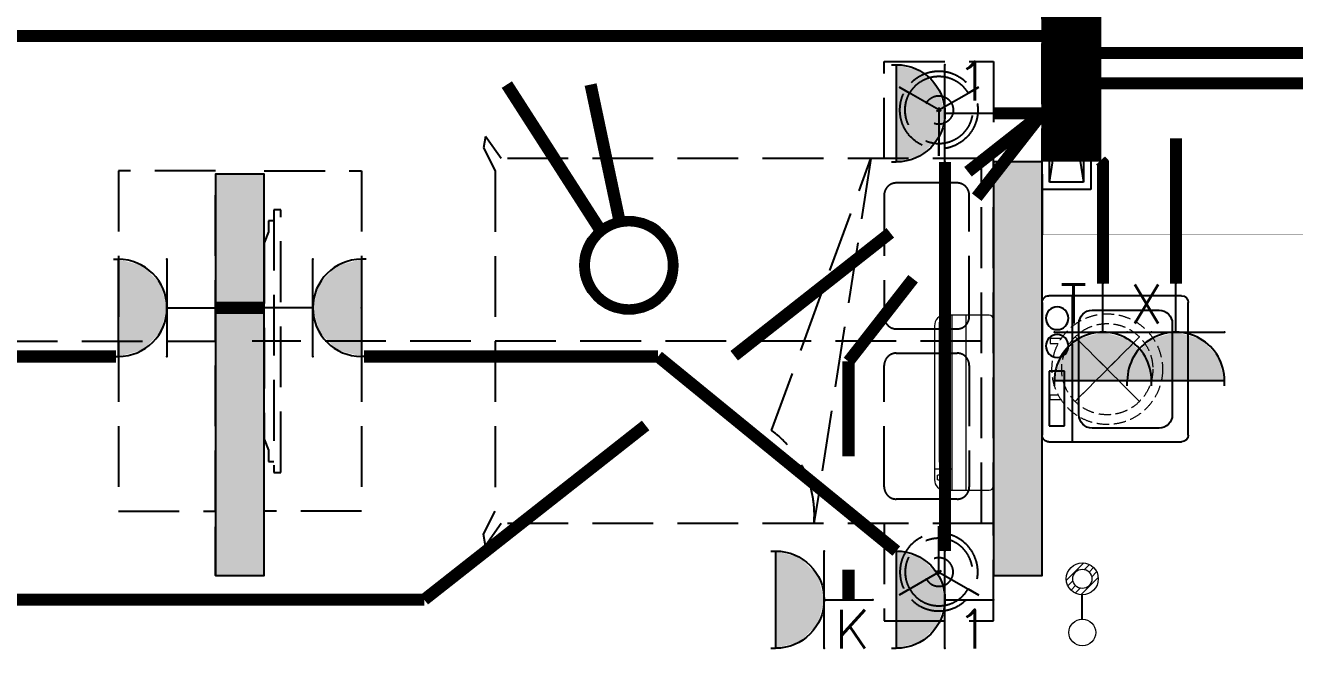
# Model space of a CAD drawing. Extents: x 2803505 to 5851001, y -1372902 to 24339.
# Drawn here: x 3436280 to 3441500, y -798037 to -795474 of the extents above; entities that cross this region are included whole.
import ezdxf
from ezdxf.enums import TextEntityAlignment as Align

# ---------------------------------------------------------------- set-up
doc = ezdxf.new("R2010")
doc.units = 0
doc.header["$LTSCALE"] = 1000
doc.header["$MEASUREMENT"] = 0
doc.linetypes.add('$1$DASH', pattern=[0.35, 0.25, -0.1])
doc.linetypes.add('A户型$0$DASH', pattern=[0.35, 0.25, -0.1])
doc.layers.get('0').update_dxf_attribs({"linetype": 'CONTINUOUS'})
for name, color, linetype in [('!!电气', 1, 'CONTINUOUS'), ('5fur', 175, 'CONTINUOUS'), ('COLU', 7, 'CONTINUOUS'), ('EQUIP-插座', 3, 'CONTINUOUS'), ('EQUIP-照明', 3, 'CONTINUOUS'), ('EQUIP-箱柜', 3, 'CONTINUOUS'), ('LVTRY', 252, 'CONTINUOUS'), ('S-砼墙填充', 251, 'CONTINUOUS'), ('VPIPE-凝结', 150, 'CONTINUOUS'), ('WIRE-照明', 2, 'CONTINUOUS')]:
    doc.layers.add(name, color=color, linetype=linetype)
for name, color, linetype, lineweight in [('EQUIP_地漏', 7, 'CONTINUOUS', 18), ('VPIPE-废水', 31, 'TG_F', 18), ('WINDOW', 146, 'CONTINUOUS', 20), ('平面-空调预留孔', 252, 'CONTINUOUS', 15), ('粉刷', 251, 'CONTINUOUS', 9)]:
    doc.layers.add(name, color=color, linetype=linetype, lineweight=lineweight)
doc.styles.add('_TCH_LABEL', font='COMPLEX', dxfattribs={"bigfont": 'GBCBIG'})
doc.styles.add('_TEL_DIM', font='SIMPLEX', dxfattribs={"width": 0.8, "height": 3.5, "bigfont": 'HZTXT'})
doc.styles.get("Standard").update_dxf_attribs({"font": 'gbenor.shx', "bigfont": 'gbcbig.shx'})
doc.styles.add('TG_LINETYPE', font='SIMPLEX', dxfattribs={"width": 0.8, "height": 3, "bigfont": 'HZTXT'})
doc.linetypes.add('TG_F', pattern='A,2,-0.3,["F",TG_LINETYPE,S=0.1,R=0,X=-0.23,Y=-0.15],0', length=2.3)

# ---------------------------------------------------------------- blocks, each defined once
blk = doc.blocks.new('A$C001338C2')
at = {"color": 8}
for p, q in [((844.9999883423079, 303.6000072514144), (54.99998834231155, 303.6000543390692)), ((109.0525457565491, 214.7673082745569), (109.0525510513944, 303.6000511174025)), ((-1.49359439092e-05, 248.6000576173246), (-2.84423585981e-05, 22.0000576172315)), ((899.9999715576414, 22.00000397306576), (899.9999850640525, 248.6000039731589)), ((21.99997024633922, 5.63059293199e-05), (877.9999702463392, 5.2843679441e-06))]:
    blk.add_line(p, q, dxfattribs=at)
at = {"color": 8, "lineweight": 5}
for p, q in [((864.5756734352908, 278.6904651548975), (144.4768629888749, 278.6905080761171)), ((144.4768629888749, 278.6905080761171), (144.4768622188567, 265.7722729386405)), ((387.0097734353949, 278.6904936200444), (144.4768629888749, 278.6905080761171)), ((144.4768629888749, 278.6905080761171), (144.4768614488676, 252.8539829386973)), ((144.4768622188567, 265.7722729386405), (864.5756726653053, 265.772230017421)), ((387.0097711254275, 239.935678482565), (387.0097734353949, 278.6904936200444)), ((864.5756734352908, 278.6904651548975), (622.0427234354138, 278.6904796109884)), ((622.0427234354138, 278.6904796109884), (622.04272112545, 239.935664473509)), ((864.5756718953162, 252.8539400174777), (864.5756734352908, 278.6904651548975)), ((864.5756726653053, 265.772230017421), (864.5756711253525, 239.9356500174181)), ((899.9999830474662, 214.7672611304297), (-1.69525337697e-05, 214.7673147745954)), ((144.4768606789075, 239.9356929386377), (144.4768614488676, 252.8539829386973)), ((144.4768614488676, 252.8539829386973), (864.5756718953162, 252.8539400174777)), ((864.5756711253525, 239.9356500174181), (144.4768606789075, 239.9356929386377)), ((622.04272112545, 239.935664473509), (387.0097711254275, 239.935678482565)), ((899.9999787804518, 143.1781611304468), (-2.12195482163e-05, 143.1782147746126))]:
    blk.add_line(p, q, dxfattribs=at)
at = {"color": 8}
for points in [[(73.08482630450817, 275.0144977724194), (56.77886350143308, 275.0144987443309, -0.414213562373095), (51.27886382925863, 280.5144990721565), (51.27886400034913, 283.3844664433818, -0.414213562373095), (56.77886432817468, 288.8844661155563), (73.08482713124977, 288.8844651436448, -0.4142135623732024), (78.58482680342422, 283.3844648158192), (78.58482663233372, 280.5144974445939, -0.414213562373095)], [(89.24090579471158, 226.3562818807586), (22.19125331861505, 226.3562858772129, -0.414213562372504), (16.6912536464406, 231.8562862050385), (16.69125431894281, 243.1390318179401, -0.414213562373095), (22.19125464676836, 248.6390314901146), (89.24090712286488, 248.6390274936603, -0.414213562373095), (94.74090679503934, 243.1390271658347), (94.74090612253713, 231.8562815529331, -0.414213562373095)]]:
    blk.add_lwpolyline(points, format="xyb", close=True, dxfattribs=at)
for centre, radius, start, end in [((54.99998506405609, 248.6000543390692), 55.0000000000001, 89.99999658490542, 179.9999965849054), ((844.9999850640525, 248.6000072514144), 55.0000000000001, 359.9999965849054, 89.99999658490542), ((21.9999715576414, 22.00005630592932), 22.00000000000004, 179.9999965849054, 269.9999965849054), ((877.9999715576414, 22.00000528436794), 22.00000000000004, 269.9999965849054, 359.9999965849054)]:
    blk.add_arc(centre, radius, start, end, dxfattribs=at)
blk = doc.blocks.new('RECTANG')
for p, q in [((1.00000000000004, 1.00000000000004), (0, 1.00000000000004)), ((0, 1.00000000000004), (0, 0)), ((1.00000000000004, 0), (1.00000000000004, 1.00000000000004)), ((0, 0), (1.00000000000004, 0))]:
    blk.add_line(p, q)
blk = doc.blocks.new('洗衣机')
at = {"layer": 'LVTRY'}
for p, q in [((3790993.746954995, 243444.5237557961), (3790993.746954995, 242899.1124234381)), ((3791567.361739737, 243472.1311109139), (3791020.978428917, 243472.1311109139)), ((3791116.547650196, 243472.1311109139), (3791116.547650196, 242871.5050683203)), ((3791594.59321366, 242899.1124234381), (3791594.59321366, 243444.5237557961)), ((3791198.977629842, 243412.6941587822), (3791474.884451542, 243412.6941587822)), ((3791145.054954439, 242982.4807401235), (3791145.054954439, 243358.0271784722)), ((3791528.807126945, 243358.0271784722), (3791528.807126945, 242982.4807401235)), ((3791474.884451542, 242927.8137598135), (3791198.977629842, 242927.8137598135)), ((3791020.978428917, 242871.5050683203), (3791567.361739737, 242871.5050683203))]:
    blk.add_line(p, q, dxfattribs=at)
at = {"layer": 'LVTRY', "extrusion": (0, 0, -1)}
for centre, major_axis, ratio, start_param, end_param in [((3791020.978428917, 243444.5237557961), (-1.908531711022078e-08, 27.60735511779785), 0.9863847444471043, -1.570796326112996, 7.008549296472211e-10), ((3791567.361739737, 243444.5237557961), (-5.264563262736361e-09, 27.60735511779785), 0.9863847444471043, 1.933262439024475e-10, 1.570796326982994), ((3791055.147302595, 243379.8474220779), (-1.532403957494624e-08, 46.92390957762836), 0.9863847444493448, 3.141592653920872, 9.424777961100459), ((3791198.977629842, 243358.0271784722), (4.764609934498854e-09, 54.66698031005217), 0.9863847444472746, 4.712388980298719, 6.283185307091227), ((3791474.884451542, 243358.0271784722), (-4.76474120185596e-09, 54.66698031005217), 0.9863847444472746, 8.836242848531128e-11, 1.57079632688087), ((3791055.147302595, 243265.6659087724), (-1.532403957494624e-08, 46.92390957762836), 0.9863847444493448, 3.141592653920872, 9.424777961100459), ((3791198.977629842, 242982.4807401235), (-6.265914279833452e-09, 54.66698031005218), 0.9863847444472746, 3.141592653705994, 4.712388980497749), ((3791474.884451542, 242982.4807401235), (6.265651745155644e-09, 54.66698031005217), 0.986384744447275, 1.570796326681842, 3.141592653473596), ((3791020.978428917, 242899.1124234381), (1.908525212675288e-08, 27.60735511779785), 0.9863847444471043, 3.14159265288894, 4.712388979702792), ((3791567.361739737, 242899.1124234381), (5.264433297526799e-09, 27.60735511779784), 0.9863847444471044, 1.570796326606803, 3.141592653396471)]:
    blk.add_ellipse(centre, major_axis=major_axis, ratio=ratio, start_param=start_param, end_param=end_param, dxfattribs=at)
at = {"layer": 'LVTRY', "xscale": 63.25620569481588, "yscale": 224.5369532744355, "zscale": 64.12934308941763, "rotation": 180}
blk.add_blockref('RECTANG', (3791085.200501846, 243162.4333077016), dxfattribs=at)
blk = doc.blocks.new('$TwtSys$00000543')
at = {"color": 252}
for p, q in [((-93.61191613507253, -8.532828222891112), (8.532828222720127, 93.61191613524352)), ((12.46562189858378, 55.00516585458899), (41.70321270589193, 84.24275666206813)), ((-8.532828222720127, -93.61191613524352), (93.6119161354145, 8.532828222891112)), ((39.88082245889382, 39.88082245889382), (66.46803743171768, 66.46803743154669)), ((55.00516585475998, 12.46562189841279), (84.24275666206813, 41.70321270589193)), ((-84.24275666206813, -41.70321270589193), (-55.00516585475998, -12.46562189841279)), ((-66.46803743308556, -66.46803743308556), (-39.88082245889382, -39.88082245889382)), ((-41.70321270589193, -84.24275666206813), (-12.46562189824181, -55.00516585458899))]:
    blk.add_line(p, q, dxfattribs=at)
for radius in [94, 56.4]:
    blk.add_circle((0, 0), radius, dxfattribs=at)
blk = doc.blocks.new('dnfhfn')
at = {"color": 252, "linetype": '$1$DASH', "ltscale": 0.2}
for p, q in [((101.8984962723892, 462.7393775836269, -2.359636360997379e-09), (121.8984962723892, 462.7393775836269, -2.359636360997379e-09)), ((101.8984962723892, 417.1853479389541, -2.359636360997379e-09), (101.8984962723892, 462.7393775836269, -2.359636360997379e-09)), ((121.8984962723892, 462.7393775836269, -2.359636360997379e-09), (121.8984962723892, 429.0058331504954, -2.359636360997379e-09)), ((353.1017998967993, 462.7393775836269, -2.359636360997379e-09), (333.1017998967993, 462.7393775836269, -2.359636360997379e-09)), ((333.1017998967993, 462.7393775836269, -2.359636360997379e-09), (333.1017998967993, 429.0058331504954, -2.359636360997379e-09)), ((353.1017998967993, 417.1853479389541, -2.359636360997379e-09), (353.1017998967993, 462.7393775836269, -2.359636360997379e-09))]:
    blk.add_line(p, q, dxfattribs=at)
at = {"color": 252, "linetype": '$1$DASH', "ltscale": 0.2, "elevation": -2.359636360997379e-09}
for points in [[(94.91774319857359, 360.0825529289432), (94.91774319857359, 360.0825529289432), (360.0827860850841, 94.91750992601737), (360.0827860850841, 94.91750992601737)], [(360.0827861726284, 360.0825529010035), (94.91774310916662, 94.91750995395705), (94.91774310916662, 94.91750995395705), (360.0827861726284, 360.0825529010035)]]:
    blk.add_lwpolyline(points, close=True, dxfattribs=at)
at = {"color": 252, "linetype": '$1$DASH', "ltscale": 0.2}
for radius in [227.5000000426377, 187.5000000426377]:
    blk.add_circle((227.5002646408975, 227.5000314274803, -2.359636360997379e-09), radius, dxfattribs=at)
blk = doc.blocks.new('dfgdfgsf')
at = {"layer": '5fur', "color": 252, "linetype": 'A户型$0$DASH'}
for p, q in [((2090941.574587254, -1254998.492976898), (2090941.574587254, -1254598.492976898)), ((2090941.574587254, -1254598.492976898), (2091391.574587254, -1254598.492976898)), ((2091391.574587254, -1254598.492976898), (2091391.574587254, -1254998.492976898)), ((2091175.822544973, -1254803.832287776), (2091002.879944764, -1254703.983830991)), ((2091157.326629535, -1254803.832287776), (2091330.269229745, -1254703.983830991)), ((2091166.574587254, -1254787.814355141), (2091166.574587254, -1254987.511268711)), ((2089301.232741714, -1254906.833987629), (2089293.993514472, -1254953.86293334)), ((2089301.232741714, -1254906.833987629), (2089293.993514472, -1254953.86293334)), ((2089366.739680178, -1254998.492976898), (2089301.232741714, -1254906.833987629)), ((2089366.739680178, -1254998.492976898), (2089301.232741714, -1254906.833987629)), ((2089293.993514472, -1254953.86293334), (2089341.574587254, -1255048.972454325)), ((2089293.993514472, -1254953.86293334), (2089341.574587254, -1255048.972454325)), ((2091391.574587254, -1254998.492976898), (2089366.739680178, -1254998.492976898)), ((2090478.140397684, -1256116.465254222), (2090886.881066664, -1254998.492976898)), ((2090886.881066664, -1254998.492976898), (2090652.901174343, -1256498.492976898)), ((2091391.574587254, -1254998.492976898), (2090941.574587254, -1254998.492976898)), ((2091341.574587254, -1256498.492976899), (2091341.574587254, -1254998.492976898)), ((2091391.574587254, -1256498.492976899), (2091391.574587254, -1254998.492976898)), ((2089341.574587254, -1255048.972454325), (2089341.574587254, -1256448.013499471)), ((2089341.574587254, -1255048.972454325), (2089341.574587254, -1256448.013499471)), ((2085191.564099533, -1255748.49297689), (2088191.564294286, -1255748.49297689)), ((2091341.576148126, -1255748.492976886), (2088341.574587415, -1255748.492976886)), ((2089293.993514472, -1256543.123020456), (2089341.574587254, -1256448.013499471)), ((2089293.993514472, -1256543.123020456), (2089341.574587254, -1256448.013499471)), ((2089301.232741714, -1256590.151966167), (2089293.993514472, -1256543.123020456)), ((2089301.232741714, -1256590.151966167), (2089293.993514472, -1256543.123020456)), ((2089366.739680178, -1256498.492976898), (2089301.232741714, -1256590.151966167)), ((2089366.739680178, -1256498.492976898), (2089301.232741714, -1256590.151966167)), ((2091391.574587254, -1256498.492976898), (2089366.739680178, -1256498.492976898)), ((2091391.574587254, -1256498.492976898), (2089366.739680178, -1256498.492976898)), ((2091391.574587281, -1256498.492976898), (2090941.574587281, -1256498.492976898)), ((2090941.574587281, -1256498.492976898), (2090941.574587281, -1256898.492976898)), ((2091166.574587281, -1256709.171598655), (2091166.574587281, -1256509.474685085)), ((2091391.574587281, -1256898.492976898), (2091391.574587281, -1256498.492976898)), ((2091175.822545, -1256693.15366602), (2091002.879944791, -1256793.002122805)), ((2091157.326629562, -1256693.15366602), (2091330.269229772, -1256793.002122805)), ((2090941.574587281, -1256898.492976898), (2091391.574587281, -1256898.492976898))]:
    blk.add_line(p, q, dxfattribs=at)
at = {"layer": '5fur', "color": 252, "linetype": 'A户型$0$DASH', "extrusion": (0.6772810679795163, -0.7357243743118248, 0)}
for p, q in [((2088431.268094579, -1255208.493039111), (2088431.267706287, -1256288.493038897)), ((2088459.850297133, -1255208.493099511), (2088431.268094579, -1255208.493039111)), ((2088459.849908408, -1256288.493099511), (2088459.850297133, -1255208.493099511)), ((2088409.674264355, -1255253.741871238), (2088409.674199425, -1255298.990739802)), ((2088431.26803007, -1255253.741908537), (2088409.674264355, -1255253.741871238)), ((2088409.674199425, -1255298.990739802), (2088391.574587398, -1255344.239583172)), ((2088391.574587398, -1255344.239583172), (2088391.574587433, -1256152.746370591)), ((2088391.574587433, -1256152.746370591), (2088409.67407045, -1256197.995264666)), ((2088409.67407045, -1256197.995264666), (2088409.674005941, -1256243.244133877)), ((2088409.674005941, -1256243.244133877), (2088431.267771656, -1256243.244170811)), ((2088431.267706287, -1256288.493038897), (2088459.849908408, -1256288.493099511))]:
    blk.add_line(p, q, dxfattribs=at)
at = {"layer": '5fur', "color": 252, "linetype": 'A户型$0$DASH'}
for points in [[(2091591.540163037, -1255125.039605072), (2091591.540163037, -1254175.039719756), (2091791.540163053, -1254175.039719756), (2091791.540163053, -1255125.039605072)], [(2091621.540163037, -1255095.039605072), (2091621.540163037, -1254205.039719756), (2091761.540163053, -1254205.039719756), (2091761.540163053, -1255095.039605072)], [(2088191.564096285, -1255048.492976886), (2087791.564096285, -1255048.492976886), (2087791.564096285, -1256448.492976886), (2088191.564096285, -1256448.492976886)], [(2088391.574587415, -1255048.492976886), (2088791.574587415, -1255048.492976886), (2088791.574587415, -1256448.492976886), (2088391.574587415, -1256448.492976886)]]:
    blk.add_lwpolyline(points, close=True, dxfattribs=at)
blk.add_lwpolyline([(2091621.540163037, -1255095.039605072), (2091761.540163053, -1254205.039719756), (2091621.540163037, -1254205.039719756), (2091761.540163053, -1255095.039605072)], dxfattribs=at)
for points, const_width in [([(2091046.351137544, -1254729.081935845), (2091002.879944763, -1254703.983830991)], 8.888888888888888), ([(2091286.798036963, -1254729.081935845), (2091330.269229744, -1254703.983830991)], 8.88888888888889), ([(2091166.574587254, -1254937.315059004), (2091166.574587254, -1254987.511268711)], 8.88888888888889), ([(2091166.574587281, -1256559.670894793), (2091166.574587281, -1256509.474685085)], 8.88888888888889), ([(2091046.351137571, -1256767.904017951), (2091002.87994479, -1256793.002122805)], 8.888888888888888), ([(2091286.79803699, -1256767.904017951), (2091330.269229771, -1256793.002122805)], 8.88888888888889)]:
    blk.add_lwpolyline(points, dxfattribs=dict(at, const_width=const_width))
for points in [[(2091241.574587254, -1255098.492976899), (2090991.574587254, -1255098.492976899, 0.4142135623731003), (2090941.574587254, -1255148.492976899), (2090941.574587254, -1255648.492976899, 0.4142135623730904), (2090991.574587254, -1255698.492976899), (2091241.574587254, -1255698.492976899, 0.4142135623730999), (2091291.574587254, -1255648.492976899), (2091291.574587254, -1255148.492976899, 0.4142135623730897)], [(2091241.574587254, -1256398.492976898), (2090991.574587254, -1256398.492976898, -0.4142135623731003), (2090941.574587254, -1256348.492976898), (2090941.574587254, -1255848.492976899, -0.4142135623730904), (2090991.574587254, -1255798.492976899), (2091241.574587254, -1255798.492976899, -0.4142135623730999), (2091291.574587254, -1255848.492976899), (2091291.574587254, -1256348.492976898, -0.4142135623730897)]]:
    blk.add_lwpolyline(points, format="xyb", close=True, dxfattribs=at)
blk.add_arc((2090226.530072896, -1256462.55236493), 427.8832127323752, 355.1816886111465, 53.98230722894739, dxfattribs=at)
for major_axis, ratio, start_param, end_param in [((-113.2638872716998, 113.2638872716998), 0.9999999999997511, 4.712388980384682, 10.99557428756427), ((-98.16203563551878, 98.16203563551878), 0.999999999998388, 4.712388980384681, 10.99557428756427), ((-41.53009199966709, 41.53009199966709), 0.9999999999975253, 4.71238898038469, 10.99557428756428)]:
    blk.add_ellipse((2091166.574587254, -1254798.492976898), major_axis=major_axis, ratio=ratio, start_param=start_param, end_param=end_param, dxfattribs=at)
at = {"layer": '5fur', "color": 252, "linetype": 'A户型$0$DASH', "extrusion": (0, 0, -1)}
for major_axis, ratio, start_param, end_param in [((-113.2638872716998, -113.2638872716998), 0.9999999999997511, 4.712388980384682, 10.99557428756427), ((-98.16203563551879, -98.16203563551876), 0.999999999998388, 4.712388980384681, 10.99557428756427), ((-41.53009199966709, -41.53009199966709), 0.9999999999975253, 4.71238898038469, 10.99557428756428)]:
    blk.add_ellipse((2091166.574587281, -1256698.492976898), major_axis=major_axis, ratio=ratio, start_param=start_param, end_param=end_param, dxfattribs=at)
blk = doc.blocks.new('GDGDGRD')
at = {"layer": 'S-砼墙填充'}
h = blk.add_hatch(color=252, dxfattribs=at)
h.dxf.hatch_style = 1
h.paths.add_polyline_path([(436416.5442748284, 288315.3630931432), (436416.5442743464, 288565.3638601754), (436416.5442743464, 288765.3638601754), (436416.5442741448, 288515.3630931432), (436416.5442745481, 288815.3646272075), (436216.5442748922, 288815.3646272075), (436216.544275146, 287115.363093024), (436416.5442748205, 287115.363093024)])
h = blk.add_hatch(color=252, dxfattribs=at)
h.dxf.hatch_style = 1
h.paths.add_polyline_path([(433016.5684015006, 287315.3648366724), (433016.5684015006, 287115.3648366724), (433216.5684056897, 287115.3630851979), (433216.5684056198, 288765.3626271576), (433016.5684057334, 288765.362627037), (433016.5684055993, 288765.3626271576), (433016.5684057092, 287115.3630856661)])
at = {"layer": 'COLU', "color": 252}
for points in [[(436416.5442748284, 288315.3630931432), (436416.5442743464, 288565.3638601754), (436416.5442743464, 288765.3638601754), (436416.5442741448, 288515.3630931432), (436416.5442745481, 288815.3646272075), (436216.5442748922, 288815.3646272075), (436216.544275146, 287115.363093024), (436416.5442748205, 287115.363093024), (436416.5442748284, 288315.3630931432)], [(433016.5684015006, 287315.3648366724), (433016.5684015006, 287115.3648366724), (433216.5684056897, 287115.3630851979), (433216.5684056198, 288765.3626271576), (433016.5684057334, 288765.362627037), (433016.5684057334, 288765.362627037), (433016.5684055993, 288765.3626271576), (433016.5684057092, 287115.3630856661)]]:
    blk.add_lwpolyline(points, close=True, dxfattribs=at)
blk = doc.blocks.new('A$C100F5A36')
at = {"layer": 'VPIPE-凝结', "color": 252, "ltscale": 0.1}
blk.add_lwpolyline([(27767.44824678916, -18562.39992477116), (27767.44824678916, -18462.39992477116)], dxfattribs=at)
at = {"layer": 'VPIPE-废水', "color": 252}
blk.add_circle((27767.44824678916, -18617.39992477116), 55, dxfattribs=at)
at = {"color": 252}
blk.add_blockref('GDGDGRD', (-408814.112811693, -305497.7630110036), dxfattribs=at)
at = {"layer": 'EQUIP_地漏', "color": 252, "xscale": 0.7000000000000001, "yscale": 0.7000000000000001, "zscale": 0.7000000000000001}
blk.add_blockref('$TwtSys$00000543', (27767.44824678916, -18396.59992477123), dxfattribs=at)
at = {"layer": 'WINDOW', "color": 252}
blk.add_blockref('dfgdfgsf', (-2063989.108700188, 1238329.789241821), dxfattribs=at)
at = {"layer": '平面-空调预留孔', "color": 252, "xscale": 0.800000000046565, "yscale": 0.800000000046565, "zscale": 0.800000000046565, "rotation": 90.00000023343011}
blk.add_blockref('A$C001338C2', (27402.27455887524, -18032.39988764166), dxfattribs=at)
at = {"layer": '平面-空调预留孔', "color": 252, "rotation": 89.99999999999304}
blk.add_blockref('dnfhfn', (28097.56261111097, -17762.05340882693, 2.359636360997379e-09), dxfattribs=at)
at = {"layer": '粉刷', "color": 252}
blk.add_blockref('洗衣机', (-3763391.281049435, -260704.8010990142), dxfattribs=at)
blk = doc.blocks.new('$equip$00001150')
at = {"const_width": 0.1}
blk.add_lwpolyline([(-0.4500000000007276, 0, 1), (0.4500000000007276, 0, 1)], format="xyb", close=True, dxfattribs=at)
blk.add_circle((0, 0), 0.5)
at = {"flags": 9}
blk.add_attdef('A', (0, 0), '', height=2e-05, dxfattribs=at)
blk = doc.blocks.new('$equip$00001237')
for p, q in [((-0.5, 1.05000000000291), (-0.5, 1)), ((0.5, 1.05000000000291), (0.5, 1)), ((-0.5, 1), (0.5, 1)), ((0.5, 0.5), (-0.5, 0.5)), ((0, 0.5), (0, 0))]:
    blk.add_line(p, q)
blk.add_arc((0, 1), 0.500000000000025, 180, 0)
for p in [(0, 1), (-0.5, 0.5), (0.5, 0.5), (0, 0)]:
    blk.add_point(p)
for points in [[(0.4330127018911298, 0.75), (-0.4330127018911298, 0.75), (0.5, 1), (-0.5, 1)], [(0.25, 0.5669872981088702), (-0.25, 0.5669872981088702), (0.4330127018911298, 0.75), (-0.4330127018911298, 0.75)], [(0, 0.5), (0, 0.5), (0.25, 0.5669872981088702), (-0.25, 0.5669872981088702)]]:
    blk.add_solid(points)
at = {"flags": 9}
blk.add_attdef('A', (0, 0), '', height=2e-05, dxfattribs=at)
blk = doc.blocks.new('*X8')
at = {"color": 0}
for p, q in [((-250, 32.84271247461896), (-82.84271247461896, 200)), ((-250, 68.19805153394634), (-118.1980515339463, 200)), ((-250, 103.5533905932737), (-153.5533905932737, 200)), ((-250, 138.9087296526011), (-188.9087296526011, 200)), ((-250, 174.2640687119285), (-224.2640687119285, 200)), ((-247.4873734152916, 0), (-47.48737341529158, 200)), ((-212.1320343559642, 0), (-12.13203435596424, 200)), ((-176.7766952966369, 0), (23.22330470336314, 200)), ((-141.4213562373095, 0), (58.57864376269053, 200)), ((-106.0660171779821, 0), (93.93398282201788, 200)), ((-70.71067811865474, 0), (129.2893218813453, 200)), ((-35.35533905932737, 0), (164.6446609406726, 200)), ((0, 0), (200, 200)), ((35.35533905932737, 0), (235.3553390593274, 200)), ((70.71067811865474, 0), (250, 179.2893218813453)), ((106.0660171779821, 0), (250, 143.9339828220179)), ((141.4213562373095, 0), (250, 108.5786437626905)), ((176.7766952966369, 0), (250, 73.22330470336315)), ((212.1320343559642, 0), (250, 37.86796564403577)), ((247.4873734152916, 0), (250, 2.512626584708425))]:
    blk.add_line(p, q, dxfattribs=at)
blk = doc.blocks.new('$equip$00001421')
for p, q in [((0.75, 0.5999999999985448), (-0.75, 0.5999999999985448)), ((-0.75, 0.5999999999985448), (-0.75, 0)), ((0.75, 0), (0.75, 0.5999999999985448)), ((-0.75, 0), (0.75, 0))]:
    blk.add_line(p, q)
at = {"const_width": 0.6000000000000001}
blk.add_lwpolyline([(-0.75, 0.2999999999992724), (0.75, 0.2999999999992724)], dxfattribs=at)
for p in [(0, 0.5999999999985448), (-0.75, 0.2999999999992724), (0.75, 0.2999999999992724), (0, 0)]:
    blk.add_point(p)
at = {"xscale": 0.00300000000061118, "yscale": 0.00300000000061118, "zscale": 0.00300000000061118}
blk.add_blockref('*X8', (0, 0), dxfattribs=at)
at = {"style": '_TCH_LABEL', "flags": 9}
blk.add_attdef('A', (0, 0), '', height=2e-05, dxfattribs=at)
blk = doc.blocks.new('$equip$00001764')
for p, q in [((-0.5, 1.049999999999272), (-0.5, 1)), ((0.5, 1.049999999999272), (0.5, 1)), ((-0.5, 1), (0.5, 1)), ((0.5, 0.5), (-0.5, 0.5)), ((0, 0.5), (0, 0))]:
    blk.add_line(p, q)
blk.add_arc((0, 1), 0.500000000000025, 180, 0)
for p in [(-0.5, 0.5), (0.5, 0.5), (0, 0)]:
    blk.add_point(p)
for points in [[(0.4330127018911298, 0.75), (-0.4330127018911298, 0.75), (0.5, 1), (-0.5, 1)], [(0.25, 0.5669872981052322), (-0.25, 0.5669872981052322), (0.4330127018911298, 0.75), (-0.4330127018911298, 0.75)], [(0, 0.5), (0, 0.5), (0.25, 0.5669872981052322), (-0.25, 0.5669872981052322)]]:
    blk.add_solid(points)
at = {"color": 7, "style": '_TEL_DIM'}
blk.add_attdef('$TEXT$', text='', height=0.4, dxfattribs=at).set_placement((0.3030595533709857, 0.2110205339395179), align=Align.MIDDLE_CENTER)
at = {"color": 7, "style": '_TEL_DIM', "flags": 1}
blk.add_attdef('A', text='', height=2e-05, dxfattribs=at).set_placement((0, 0), align=Align.MIDDLE_CENTER)

msp = doc.modelspace()

# ---------------------------------------------------------------- block references
at = {"layer": '!!电气'}
msp.add_blockref('A$C100F5A36', (3412859.66086701, -779353.5751154518), dxfattribs=at)

# ---------------------------------------------------------------- next in the draw order: linework, layer by layer
at = {"layer": 'WIRE-照明', "color": 2, "linetype": 'Continuous', "const_width": 50}
for points in [[(3440462.092329861, -795517.6585993508), (3434836.664234854, -795517.6585993508)], [(3440702.09232986, -795587.9185342484), (3441674.861385656, -795587.9185342484)], [(3438637.163266968, -796304.8208712449), (3438260.056914396, -795717.6585993003)], [(3438604.661489292, -795717.6585993003), (3438720.678295595, -796265.3171114018)], [(3440702.09232986, -795712.8134912164), (3443816.971879259, -795712.8134912695)], [(3440156.759555298, -796076.2037469731), (3440462.092329859, -795835.9524777015)], [(3440192.867323808, -796180.8154997525), (3440462.092329859, -795835.9285518001)], [(3440262.106164356, -795835.9285518248), (3440462.092329859, -795835.9285518001)], [(3440462.092329859, -795835.9285518001), (3440462.126767484, -795835.9285518001)], [(3440462.092329859, -795835.9524777015), (3440462.126767484, -795835.9285518001)], [(3441012.115351905, -796535.9750331182), (3441012.115351905, -795938.9608538297)], [(3440062.128471368, -797635.944265719), (3440062.106164356, -796035.9285518248)], [(3440712.08233294, -796535.9750331275), (3440712.08233294, -796040.7685372976), (3440702.092329858, -796029.7561961676)], [(3438654.100300591, -796331.1921775558), (3438648.036500889, -796321.7507179163)], [(3439195.327420161, -796832.7071754618), (3439837.392767762, -796327.4976874257)], [(3439665.456170284, -796856.4482194742), (3439931.102653959, -796516.1454878184)], [(3437062.166502954, -796635.973289089), (3437262.126764937, -796635.9750401282)], [(3436652.166502954, -796835.973289089), (3435299.809478705, -796835.973289089)], [(3437672.116802017, -796835.9750401282), (3438882.116695045, -796835.9750401282)], [(3438882.116695045, -796835.9750401282), (3439862.128471368, -797635.944265719)], [(3439665.456170284, -797246.0247698135), (3439665.456170284, -796856.4482194742)], [(3437920.324107008, -797835.944265719), (3438830.935505415, -797119.4291631556)], [(3439665.456170284, -797835.944265719), (3439665.456170284, -797712.3069303192)], [(3434958.776751704, -797835.944265719), (3437920.324107008, -797835.944265719)]]:
    msp.add_lwpolyline(points, dxfattribs=at)

# ---------------------------------------------------------------- next in the draw order: block references
at = {"layer": 'EQUIP-插座', "color": 4}
ref = msp.add_blockref('$equip$00001764', (3440262.106164356, -795835.9285518248), dxfattribs=dict(at, xscale=-400, yscale=400, zscale=400, rotation=90))
ref.add_attrib('$TEXT$', '1', dxfattribs={"layer": '0', "color": 7, "height": 160, "style": '_TEL_DIM'}).set_placement((3440177.697950779, -795703.4867367826), align=Align.MIDDLE_CENTER)
at = {"layer": 'EQUIP-插座', "color": 2, "xscale": 400, "yscale": 400, "zscale": 400}
for p, rotation in [((3437062.166502954, -796635.973289089), 90), ((3437262.116802017, -796635.9750401282), 270)]:
    msp.add_blockref('$equip$00001237', p, dxfattribs=dict(at, rotation=rotation))
at = {"layer": 'EQUIP-插座'}
ref = msp.add_blockref('$equip$00001764', (3440712.08233294, -796535.9750331182), dxfattribs=dict(at, xscale=400, yscale=400, zscale=400, rotation=179.9999999989256))
ref.add_attrib('$TEXT$', 'T', dxfattribs={"layer": '0', "color": 7, "height": 160, "style": '_TEL_DIM'}).set_placement((3440590.85851159, -796620.3832466917), align=Align.MIDDLE_CENTER)
ref = msp.add_blockref('$equip$00001764', (3441012.115351905, -796535.9750331182), dxfattribs=dict(at, xscale=400, yscale=400, zscale=400, rotation=179.9999999989256))
ref.add_attrib('$TEXT$', 'X', dxfattribs={"layer": '0', "color": 7, "height": 160, "style": '_TEL_DIM'}).set_placement((3440890.891530556, -796620.3832466917), align=Align.MIDDLE_CENTER)
at = {"layer": 'EQUIP-插座', "color": 2}
ref = msp.add_blockref('$equip$00001764', (3439765.456170284, -797835.944265719), dxfattribs=dict(at, xscale=-400, yscale=400, zscale=400, rotation=90))
ref.add_attrib('$TEXT$', 'K', dxfattribs={"layer": '0', "color": 7, "height": 160, "style": '_TEL_DIM'}).set_placement((3439681.047956708, -797957.1680870671), align=Align.MIDDLE_CENTER)
at = {"layer": 'EQUIP-插座', "color": 4}
ref = msp.add_blockref('$equip$00001764', (3440262.128471368, -797835.944265719), dxfattribs=dict(at, xscale=-400, yscale=400, zscale=400, rotation=90))
ref.add_attrib('$TEXT$', '1', dxfattribs={"layer": '0', "color": 7, "height": 160, "style": '_TEL_DIM'}).set_placement((3440177.720257793, -797957.1680870675), align=Align.MIDDLE_CENTER)
at = {"layer": 'EQUIP-照明', "color": 2, "xscale": 400, "yscale": 400, "zscale": 400}
msp.add_blockref('$equip$00001150', (3438762.126766362, -796460.9750380774), dxfattribs=at)
at = {"layer": 'EQUIP-箱柜', "color": 2, "xscale": 400, "yscale": 400, "zscale": 400, "rotation": 269.9999999997592}
msp.add_blockref('$equip$00001421', (3440462.09232986, -795729.7561961666), dxfattribs=at)

doc.saveas('drawing.dxf')
